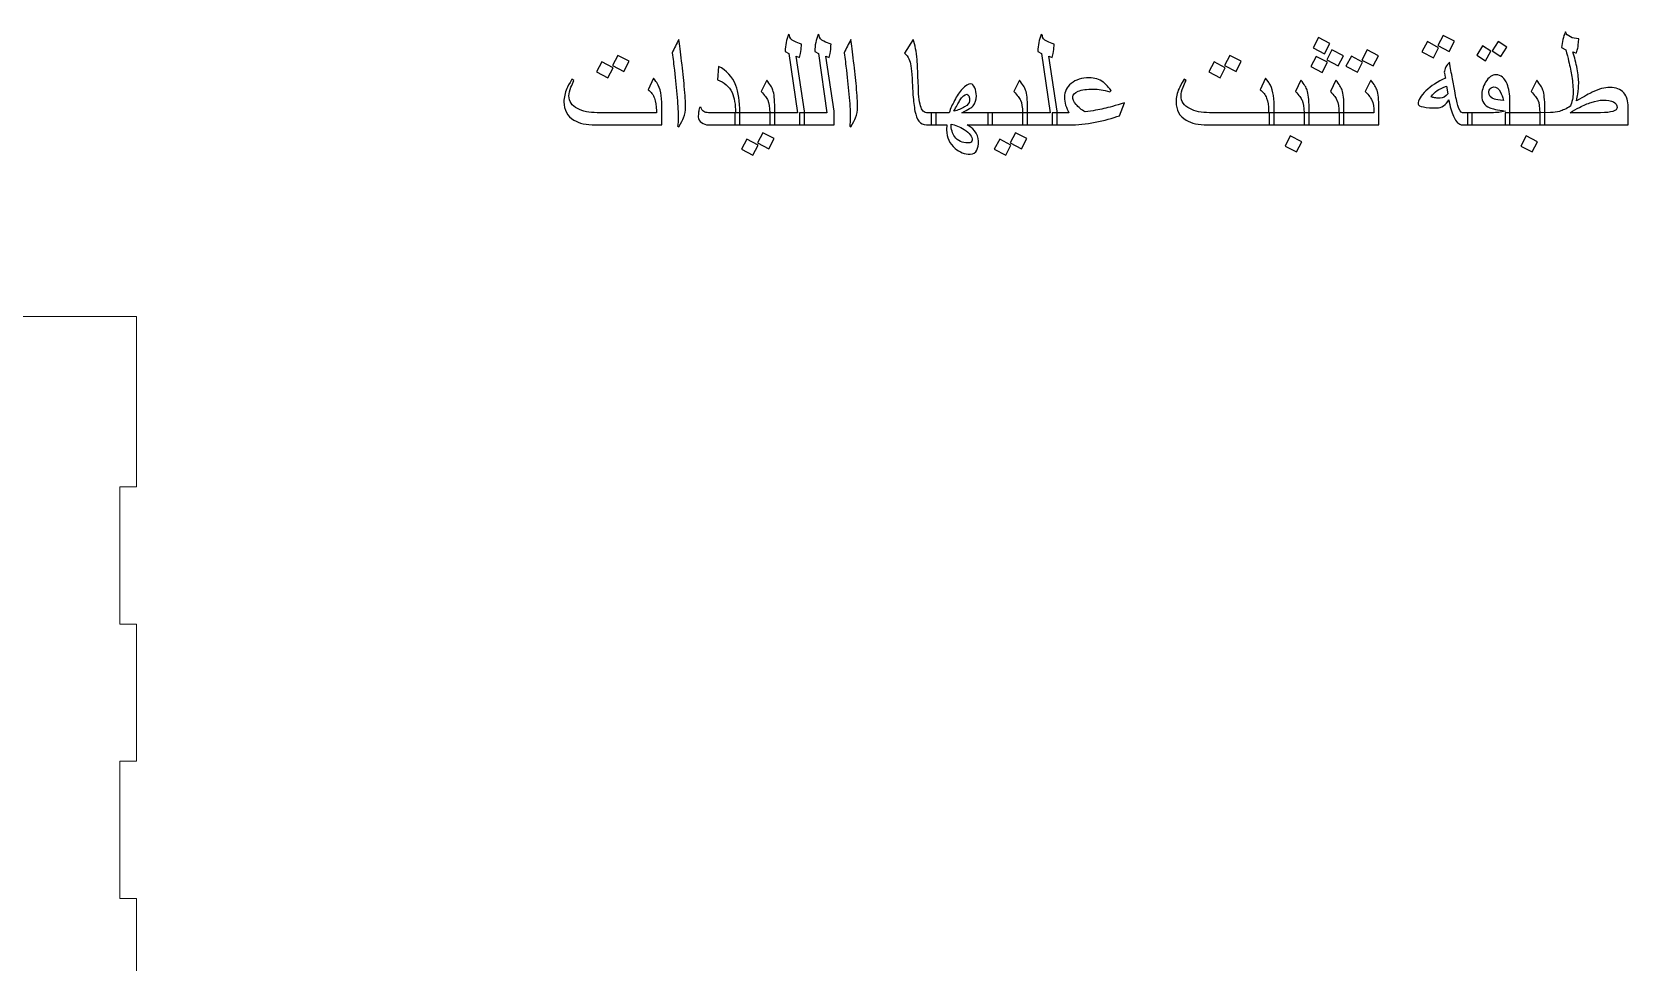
# Model space of a CAD drawing. Header units: millimetres. Extents: x -861 to 465, y -411 to 387.
# Drawn here: x 108.3 to 391.7, y -117.9 to 47.4 of the extents above; entities that cross this region are included whole.
import ezdxf

# ---------------------------------------------------------------- set-up
doc = ezdxf.new("R2010")
doc.units = ezdxf.units.MM
doc.header["$MEASUREMENT"] = 0
doc.layers.add('Layer 1', color=7, linetype='Continuous')

msp = doc.modelspace()

# ---------------------------------------------------------------- linework, layer by layer
at = {"layer": 'Layer 1', "color": 250}
for points, knots in [([(224.317, 34.0169), (224.317, 33.3565), (224.1942, 32.7131), (223.9529, 32.095), (223.9529, 32.095), (223.8259, 31.7648), (223.555, 31.2399), (223.1359, 30.5202), (223.1359, 30.5202), (223.1359, 30.5202), (222.9115, 30.643), (222.9115, 30.643), (222.9115, 30.643), (222.9412, 30.8843), (222.9666, 31.1594), (222.9877, 31.4769), (222.9877, 31.4769), (223.0089, 31.7902), (223.0216, 32.0019), (223.0216, 32.1077), (223.0216, 32.1077), (223.0216, 32.9671), (222.9539, 34.1693), (222.8184, 35.7103), (222.8184, 35.7103), (222.6787, 37.2512), (222.5178, 38.8599), (222.3273, 40.5405), (222.3273, 40.5405), (222.2088, 41.5565), (222.0818, 42.5937), (221.9421, 43.652), (221.9421, 43.652), (222.1072, 44.0161), (222.2977, 44.4055), (222.5094, 44.8289), (222.5094, 44.8289), (222.721, 45.248), (222.92, 45.6417), (223.1105, 46.0142), (223.1105, 46.0142), (223.2417, 45.0744), (223.4111, 43.7832), (223.6143, 42.1492), (223.6143, 42.1492), (223.8175, 40.5109), (223.9783, 39.0377), (224.0926, 37.7211), (224.0926, 37.7211), (224.2408, 36.087), (224.317, 34.8509), (224.317, 34.0169)], [0, 0, 0, 0, 0.07142857, 0.07142857, 0.07142857, 0.07142857, 0.14285714, 0.14285714, 0.14285714, 0.14285714, 0.21428571, 0.21428571, 0.21428571, 0.21428571, 0.28571429, 0.28571429, 0.28571429, 0.28571429, 0.35714286, 0.35714286, 0.35714286, 0.35714286, 0.42857143, 0.42857143, 0.42857143, 0.42857143, 0.5, 0.5, 0.5, 0.5, 0.57142857, 0.57142857, 0.57142857, 0.57142857, 0.64285714, 0.64285714, 0.64285714, 0.64285714, 0.71428571, 0.71428571, 0.71428571, 0.71428571, 0.78571429, 0.78571429, 0.78571429, 0.78571429, 0.85714286, 0.85714286, 0.85714286, 0.85714286, 1, 1, 1, 1]), ([(245.4117, 30.8504), (245.4117, 30.8504), (239.2903, 30.8504), (239.2903, 30.8504), (239.2903, 30.8504), (239.2903, 30.8504), (239.2903, 33.0094), (239.2903, 33.0094), (239.2903, 33.0094), (239.2903, 33.0094), (244.1671, 33.0094), (244.1671, 33.0094), (244.1671, 33.0094), (244.1671, 33.0094), (242.6431, 43.5589), (242.6431, 43.5589), (242.6431, 43.5589), (242.6431, 43.5589), (242.0081, 43.8637), (242.0081, 43.8637), (242.0081, 43.8637), (242.0081, 44.4309), (242.0589, 44.9643), (242.1563, 45.4639), (242.1563, 45.4639), (242.2579, 45.9592), (242.406, 46.446), (242.605, 46.9117), (242.605, 46.9117), (242.605, 46.9117), (242.7955, 46.7762), (242.7955, 46.7762), (242.7955, 46.7762), (242.7955, 46.2978), (243.0664, 45.938), (243.6125, 45.6967), (243.6125, 45.6967), (244.0274, 45.5316), (244.4507, 45.3665), (244.8783, 45.2014), (244.8783, 45.2014), (244.8783, 44.7908), (244.8444, 44.3547), (244.7767, 43.8891), (244.7767, 43.8891), (244.7132, 43.4192), (244.6328, 43.072), (244.5396, 42.8434), (244.5396, 42.8434), (244.5396, 42.8434), (243.9385, 43.0424), (243.9385, 43.0424), (243.9385, 43.0424), (243.9385, 43.0424), (245.4117, 33.2846), (245.4117, 33.2846), (245.4117, 33.2846), (245.4117, 33.2846), (245.4117, 30.8504), (245.4117, 30.8504)], [0, 0, 0, 0, 0.0625, 0.0625, 0.0625, 0.0625, 0.125, 0.125, 0.125, 0.125, 0.1875, 0.1875, 0.1875, 0.1875, 0.25, 0.25, 0.25, 0.25, 0.3125, 0.3125, 0.3125, 0.3125, 0.375, 0.375, 0.375, 0.375, 0.4375, 0.4375, 0.4375, 0.4375, 0.5, 0.5, 0.5, 0.5, 0.5625, 0.5625, 0.5625, 0.5625, 0.625, 0.625, 0.625, 0.625, 0.6875, 0.6875, 0.6875, 0.6875, 0.75, 0.75, 0.75, 0.75, 0.8125, 0.8125, 0.8125, 0.8125, 0.875, 0.875, 0.875, 0.875, 1, 1, 1, 1]), ([(250.6695, 30.8504), (250.6695, 30.8504), (244.5481, 30.8504), (244.5481, 30.8504), (244.5481, 30.8504), (244.5481, 30.8504), (244.5481, 33.0094), (244.5481, 33.0094), (244.5481, 33.0094), (244.5481, 33.0094), (249.4249, 33.0094), (249.4249, 33.0094), (249.4249, 33.0094), (249.4249, 33.0094), (247.9009, 43.5589), (247.9009, 43.5589), (247.9009, 43.5589), (247.9009, 43.5589), (247.2659, 43.8637), (247.2659, 43.8637), (247.2659, 43.8637), (247.2659, 44.4309), (247.3167, 44.9643), (247.4141, 45.4639), (247.4141, 45.4639), (247.5157, 45.9592), (247.6638, 46.446), (247.8628, 46.9117), (247.8628, 46.9117), (247.8628, 46.9117), (248.0533, 46.7762), (248.0533, 46.7762), (248.0533, 46.7762), (248.0533, 46.2978), (248.3242, 45.938), (248.8703, 45.6967), (248.8703, 45.6967), (249.2852, 45.5316), (249.7085, 45.3665), (250.1361, 45.2014), (250.1361, 45.2014), (250.1361, 44.7908), (250.1022, 44.3547), (250.0345, 43.8891), (250.0345, 43.8891), (249.971, 43.4192), (249.8906, 43.072), (249.7974, 42.8434), (249.7974, 42.8434), (249.7974, 42.8434), (249.1963, 43.0424), (249.1963, 43.0424), (249.1963, 43.0424), (249.1963, 43.0424), (250.6695, 33.2846), (250.6695, 33.2846), (250.6695, 33.2846), (250.6695, 33.2846), (250.6695, 30.8504), (250.6695, 30.8504)], [0, 0, 0, 0, 0.0625, 0.0625, 0.0625, 0.0625, 0.125, 0.125, 0.125, 0.125, 0.1875, 0.1875, 0.1875, 0.1875, 0.25, 0.25, 0.25, 0.25, 0.3125, 0.3125, 0.3125, 0.3125, 0.375, 0.375, 0.375, 0.375, 0.4375, 0.4375, 0.4375, 0.4375, 0.5, 0.5, 0.5, 0.5, 0.5625, 0.5625, 0.5625, 0.5625, 0.625, 0.625, 0.625, 0.625, 0.6875, 0.6875, 0.6875, 0.6875, 0.75, 0.75, 0.75, 0.75, 0.8125, 0.8125, 0.8125, 0.8125, 0.875, 0.875, 0.875, 0.875, 1, 1, 1, 1]), ([(254.8605, 34.0169), (254.8605, 33.3565), (254.7377, 32.7131), (254.4964, 32.095), (254.4964, 32.095), (254.3694, 31.7648), (254.0985, 31.2399), (253.6794, 30.5202), (253.6794, 30.5202), (253.6794, 30.5202), (253.455, 30.643), (253.455, 30.643), (253.455, 30.643), (253.4847, 30.8843), (253.5101, 31.1594), (253.5312, 31.4769), (253.5312, 31.4769), (253.5524, 31.7902), (253.5651, 32.0019), (253.5651, 32.1077), (253.5651, 32.1077), (253.5651, 32.9671), (253.4974, 34.1693), (253.3619, 35.7103), (253.3619, 35.7103), (253.2222, 37.2512), (253.0613, 38.8599), (252.8708, 40.5405), (252.8708, 40.5405), (252.7523, 41.5565), (252.6253, 42.5937), (252.4856, 43.652), (252.4856, 43.652), (252.6507, 44.0161), (252.8412, 44.4055), (253.0529, 44.8289), (253.0529, 44.8289), (253.2645, 45.248), (253.4635, 45.6417), (253.654, 46.0142), (253.654, 46.0142), (253.7852, 45.0744), (253.9546, 43.7832), (254.1578, 42.1492), (254.1578, 42.1492), (254.361, 40.5109), (254.5218, 39.0377), (254.6361, 37.7211), (254.6361, 37.7211), (254.7843, 36.087), (254.8605, 34.8509), (254.8605, 34.0169)], [0, 0, 0, 0, 0.07142857, 0.07142857, 0.07142857, 0.07142857, 0.14285714, 0.14285714, 0.14285714, 0.14285714, 0.21428571, 0.21428571, 0.21428571, 0.21428571, 0.28571429, 0.28571429, 0.28571429, 0.28571429, 0.35714286, 0.35714286, 0.35714286, 0.35714286, 0.42857143, 0.42857143, 0.42857143, 0.42857143, 0.5, 0.5, 0.5, 0.5, 0.57142857, 0.57142857, 0.57142857, 0.57142857, 0.64285714, 0.64285714, 0.64285714, 0.64285714, 0.71428571, 0.71428571, 0.71428571, 0.71428571, 0.78571429, 0.78571429, 0.78571429, 0.78571429, 0.85714286, 0.85714286, 0.85714286, 0.85714286, 1, 1, 1, 1]), ([(268.8263, 30.8504), (268.8263, 30.8504), (267.0822, 30.8504), (267.0822, 30.8504), (267.0822, 30.8504), (266.5149, 30.8504), (266.0619, 31.079), (265.7233, 31.532), (265.7233, 31.532), (265.4227, 31.9299), (265.1941, 32.5183), (265.0417, 33.3057), (265.0417, 33.3057), (264.8893, 34.0889), (264.7708, 35.0541), (264.6861, 36.2056), (264.6861, 36.2056), (264.6353, 37.1369), (264.5845, 38.0936), (264.5295, 39.08), (264.5295, 39.08), (264.4787, 40.0621), (264.4067, 40.8072), (264.322, 41.3152), (264.322, 41.3152), (264.2331, 41.8232), (264.1146, 42.2381), (263.9664, 42.5598), (263.9664, 42.5598), (263.7886, 42.9577), (263.5346, 43.3049), (263.2129, 43.6012), (263.2129, 43.6012), (263.2129, 43.6012), (264.7242, 46.0142), (264.7242, 46.0142), (264.7242, 46.0142), (265.0544, 45.0236), (265.2872, 43.8383), (265.4227, 42.4582), (265.4227, 42.4582), (265.5074, 41.5946), (265.592, 39.5626), (265.6767, 36.358), (265.6767, 36.358), (265.8249, 34.8848), (266.0408, 33.945), (266.3244, 33.5301), (266.3244, 33.5301), (266.5572, 33.183), (266.8112, 33.0094), (267.0822, 33.0094), (267.0822, 33.0094), (267.0822, 33.0094), (268.8263, 33.0094), (268.8263, 33.0094), (268.8263, 33.0094), (268.8263, 33.0094), (268.8263, 30.8504), (268.8263, 30.8504)], [0, 0, 0, 0, 0.0625, 0.0625, 0.0625, 0.0625, 0.125, 0.125, 0.125, 0.125, 0.1875, 0.1875, 0.1875, 0.1875, 0.25, 0.25, 0.25, 0.25, 0.3125, 0.3125, 0.3125, 0.3125, 0.375, 0.375, 0.375, 0.375, 0.4375, 0.4375, 0.4375, 0.4375, 0.5, 0.5, 0.5, 0.5, 0.5625, 0.5625, 0.5625, 0.5625, 0.625, 0.625, 0.625, 0.625, 0.6875, 0.6875, 0.6875, 0.6875, 0.75, 0.75, 0.75, 0.75, 0.8125, 0.8125, 0.8125, 0.8125, 0.875, 0.875, 0.875, 0.875, 1, 1, 1, 1]), ([(290.2808, 30.8504), (290.2808, 30.8504), (284.1594, 30.8504), (284.1594, 30.8504), (284.1594, 30.8504), (284.1594, 30.8504), (284.1594, 33.0094), (284.1594, 33.0094), (284.1594, 33.0094), (284.1594, 33.0094), (289.0362, 33.0094), (289.0362, 33.0094), (289.0362, 33.0094), (289.0362, 33.0094), (287.5122, 43.5589), (287.5122, 43.5589), (287.5122, 43.5589), (287.5122, 43.5589), (286.8772, 43.8637), (286.8772, 43.8637), (286.8772, 43.8637), (286.8772, 44.4309), (286.928, 44.9643), (287.0254, 45.4639), (287.0254, 45.4639), (287.127, 45.9592), (287.2751, 46.446), (287.4741, 46.9117), (287.4741, 46.9117), (287.4741, 46.9117), (287.6646, 46.7762), (287.6646, 46.7762), (287.6646, 46.7762), (287.6646, 46.2978), (287.9355, 45.938), (288.4816, 45.6967), (288.4816, 45.6967), (288.8965, 45.5316), (289.3198, 45.3665), (289.7474, 45.2014), (289.7474, 45.2014), (289.7474, 44.7908), (289.7135, 44.3547), (289.6458, 43.8891), (289.6458, 43.8891), (289.5823, 43.4192), (289.5019, 43.072), (289.4087, 42.8434), (289.4087, 42.8434), (289.4087, 42.8434), (288.8076, 43.0424), (288.8076, 43.0424), (288.8076, 43.0424), (288.8076, 43.0424), (290.2808, 33.2846), (290.2808, 33.2846), (290.2808, 33.2846), (290.2808, 33.2846), (290.2808, 30.8504), (290.2808, 30.8504)], [0, 0, 0, 0, 0.0625, 0.0625, 0.0625, 0.0625, 0.125, 0.125, 0.125, 0.125, 0.1875, 0.1875, 0.1875, 0.1875, 0.25, 0.25, 0.25, 0.25, 0.3125, 0.3125, 0.3125, 0.3125, 0.375, 0.375, 0.375, 0.375, 0.4375, 0.4375, 0.4375, 0.4375, 0.5, 0.5, 0.5, 0.5, 0.5625, 0.5625, 0.5625, 0.5625, 0.625, 0.625, 0.625, 0.625, 0.6875, 0.6875, 0.6875, 0.6875, 0.75, 0.75, 0.75, 0.75, 0.8125, 0.8125, 0.8125, 0.8125, 0.875, 0.875, 0.875, 0.875, 1, 1, 1, 1]), ([(338.6975, 45.3072), (338.6975, 45.3072), (337.7408, 43.4996), (337.7408, 43.4996), (337.7408, 43.4996), (337.7408, 43.4996), (335.7511, 44.5622), (335.7511, 44.5622), (335.7511, 44.5622), (335.7511, 44.5622), (336.6697, 46.3698), (336.6697, 46.3698), (336.6697, 46.3698), (336.6697, 46.3698), (338.6975, 45.3072), (338.6975, 45.3072)], [0, 0, 0, 0, 0.2, 0.2, 0.2, 0.2, 0.4, 0.4, 0.4, 0.4, 0.6, 0.6, 0.6, 0.6, 1, 1, 1, 1]), ([(358.0057, 44.5664), (358.0057, 44.5664), (357.0871, 42.7884), (357.0871, 42.7884), (357.0871, 42.7884), (357.0871, 42.7884), (355.0593, 43.8425), (355.0593, 43.8425), (355.0593, 43.8425), (355.0593, 43.8425), (356.016, 45.6332), (356.016, 45.6332), (356.016, 45.6332), (356.016, 45.6332), (358.0057, 44.5664), (358.0057, 44.5664)], [0, 0, 0, 0, 0.2, 0.2, 0.2, 0.2, 0.4, 0.4, 0.4, 0.4, 0.6, 0.6, 0.6, 0.6, 1, 1, 1, 1]), ([(360.8251, 45.7094), (360.8251, 45.7094), (359.9107, 43.906), (359.9107, 43.906), (359.9107, 43.906), (359.9107, 43.906), (357.8787, 44.9474), (357.8787, 44.9474), (357.8787, 44.9474), (357.8787, 44.9474), (358.8185, 46.7508), (358.8185, 46.7508), (358.8185, 46.7508), (358.8185, 46.7508), (360.8251, 45.7094), (360.8251, 45.7094)], [0, 0, 0, 0, 0.2, 0.2, 0.2, 0.2, 0.4, 0.4, 0.4, 0.4, 0.6, 0.6, 0.6, 0.6, 1, 1, 1, 1]), ([(370.1469, 44.6553), (370.1469, 44.6553), (369.0886, 42.9916), (369.0886, 42.9916), (369.0886, 42.9916), (369.0886, 42.9916), (367.5307, 44.0076), (367.5307, 44.0076), (367.5307, 44.0076), (367.5307, 44.0076), (368.6017, 45.6586), (368.6017, 45.6586), (368.6017, 45.6586), (368.6017, 45.6586), (370.1469, 44.6553), (370.1469, 44.6553)], [0, 0, 0, 0, 0.2, 0.2, 0.2, 0.2, 0.4, 0.4, 0.4, 0.4, 0.6, 0.6, 0.6, 0.6, 1, 1, 1, 1]), ([(391.6564, 30.8504), (391.6564, 30.8504), (376.01, 30.8504), (376.01, 30.8504), (376.01, 30.8504), (376.01, 30.8504), (376.01, 33.0094), (376.01, 33.0094), (376.01, 33.0094), (376.01, 33.0094), (377.9108, 33.0221), (377.9108, 33.0221), (377.9108, 33.0221), (378.4738, 33.0221), (379.003, 33.0941), (379.4898, 33.2422), (379.4898, 33.2422), (380.0528, 33.4158), (380.6921, 33.7206), (381.4075, 34.1566), (381.4075, 34.1566), (381.5557, 34.5207), (381.6742, 34.9144), (381.7673, 35.3293), (381.7673, 35.3293), (381.8562, 35.7484), (381.9028, 36.1505), (381.9028, 36.54), (381.9028, 36.54), (381.9028, 37.4248), (381.8224, 38.3984), (381.6573, 39.4652), (381.6573, 39.4652), (381.5345, 40.2442), (381.3482, 41.1543), (381.0985, 42.2042), (381.0985, 42.2042), (380.9672, 42.7503), (380.7979, 43.4149), (380.582, 44.2023), (380.582, 44.2023), (380.582, 44.2023), (379.82, 44.5876), (379.82, 44.5876), (379.82, 44.5876), (379.8793, 45.0829), (379.9639, 45.5655), (380.074, 46.0269), (380.074, 46.0269), (380.1883, 46.4926), (380.3449, 46.9371), (380.5439, 47.3689), (380.5439, 47.3689), (380.6751, 46.9794), (380.9757, 46.6788), (381.4414, 46.4629), (381.4414, 46.4629), (381.8266, 46.2894), (382.3219, 46.1751), (382.9188, 46.1158), (382.9188, 46.1158), (382.8384, 45.2649), (382.7749, 44.7188), (382.7325, 44.4902), (382.7325, 44.4902), (382.6902, 44.2574), (382.614, 43.9695), (382.4955, 43.6308), (382.4955, 43.6308), (382.4404, 43.6393), (382.288, 43.6816), (382.0383, 43.7536), (382.0383, 43.7536), (382.0383, 43.7536), (381.8774, 43.8044), (381.8774, 43.8044), (381.8774, 43.8044), (382.1737, 42.835), (382.4193, 41.8444), (382.6098, 40.8199), (382.6098, 40.8199), (382.8003, 39.7997), (382.8934, 38.9403), (382.8934, 38.246), (382.8934, 38.246), (382.8934, 37.6618), (382.8341, 37.0057), (382.7156, 36.286), (382.7156, 36.286), (382.6733, 36.032), (382.5971, 35.6341), (382.487, 35.0964), (382.487, 35.0964), (383.9306, 35.9346), (384.8534, 36.4469), (385.2598, 36.6374), (385.2598, 36.6374), (386.479, 37.2173), (387.5289, 37.5052), (388.401, 37.5052), (388.401, 37.5052), (389.5143, 37.5052), (390.3483, 37.1792), (390.9029, 36.5273), (390.9029, 36.5273), (391.4066, 35.9304), (391.6564, 35.0837), (391.6564, 33.9873), (391.6564, 33.9873), (391.6564, 33.9873), (391.6564, 30.8504), (391.6564, 30.8504)], [0, 0, 0, 0, 0.03448276, 0.03448276, 0.03448276, 0.03448276, 0.06896552, 0.06896552, 0.06896552, 0.06896552, 0.10344828, 0.10344828, 0.10344828, 0.10344828, 0.13793103, 0.13793103, 0.13793103, 0.13793103, 0.17241379, 0.17241379, 0.17241379, 0.17241379, 0.20689655, 0.20689655, 0.20689655, 0.20689655, 0.24137931, 0.24137931, 0.24137931, 0.24137931, 0.27586207, 0.27586207, 0.27586207, 0.27586207, 0.31034483, 0.31034483, 0.31034483, 0.31034483, 0.34482759, 0.34482759, 0.34482759, 0.34482759, 0.37931034, 0.37931034, 0.37931034, 0.37931034, 0.4137931, 0.4137931, 0.4137931, 0.4137931, 0.44827586, 0.44827586, 0.44827586, 0.44827586, 0.48275862, 0.48275862, 0.48275862, 0.48275862, 0.51724138, 0.51724138, 0.51724138, 0.51724138, 0.55172414, 0.55172414, 0.55172414, 0.55172414, 0.5862069, 0.5862069, 0.5862069, 0.5862069, 0.62068966, 0.62068966, 0.62068966, 0.62068966, 0.65517241, 0.65517241, 0.65517241, 0.65517241, 0.68965517, 0.68965517, 0.68965517, 0.68965517, 0.72413793, 0.72413793, 0.72413793, 0.72413793, 0.75862069, 0.75862069, 0.75862069, 0.75862069, 0.79310345, 0.79310345, 0.79310345, 0.79310345, 0.82758621, 0.82758621, 0.82758621, 0.82758621, 0.86206897, 0.86206897, 0.86206897, 0.86206897, 0.89655172, 0.89655172, 0.89655172, 0.89655172, 0.93103448, 0.93103448, 0.93103448, 0.93103448, 1, 1, 1, 1]), ([(214.2755, 42.1534), (214.2755, 42.1534), (213.3611, 40.35), (213.3611, 40.35), (213.3611, 40.35), (213.3611, 40.35), (211.3291, 41.3914), (211.3291, 41.3914), (211.3291, 41.3914), (211.3291, 41.3914), (212.2689, 43.1948), (212.2689, 43.1948), (212.2689, 43.1948), (212.2689, 43.1948), (214.2755, 42.1534), (214.2755, 42.1534)], [0, 0, 0, 0, 0.2, 0.2, 0.2, 0.2, 0.4, 0.4, 0.4, 0.4, 0.6, 0.6, 0.6, 0.6, 1, 1, 1, 1]), ([(322.9622, 42.1534), (322.9622, 42.1534), (322.0478, 40.35), (322.0478, 40.35), (322.0478, 40.35), (322.0478, 40.35), (320.0158, 41.3914), (320.0158, 41.3914), (320.0158, 41.3914), (320.0158, 41.3914), (320.9556, 43.1948), (320.9556, 43.1948), (320.9556, 43.1948), (320.9556, 43.1948), (322.9622, 42.1534), (322.9622, 42.1534)], [0, 0, 0, 0, 0.2, 0.2, 0.2, 0.2, 0.4, 0.4, 0.4, 0.4, 0.6, 0.6, 0.6, 0.6, 1, 1, 1, 1]), ([(338.2911, 41.9756), (338.2911, 41.9756), (337.3513, 40.1722), (337.3513, 40.1722), (337.3513, 40.1722), (337.3513, 40.1722), (335.3447, 41.2136), (335.3447, 41.2136), (335.3447, 41.2136), (335.3447, 41.2136), (336.2591, 43.017), (336.2591, 43.017), (336.2591, 43.017), (336.2591, 43.017), (338.2911, 41.9756), (338.2911, 41.9756)], [0, 0, 0, 0, 0.2, 0.2, 0.2, 0.2, 0.4, 0.4, 0.4, 0.4, 0.6, 0.6, 0.6, 0.6, 1, 1, 1, 1]), ([(341.1105, 43.1059), (341.1105, 43.1059), (340.1538, 41.3152), (340.1538, 41.3152), (340.1538, 41.3152), (340.1538, 41.3152), (338.1641, 42.382), (338.1641, 42.382), (338.1641, 42.382), (338.1641, 42.382), (339.087, 44.16), (339.087, 44.16), (339.087, 44.16), (339.087, 44.16), (341.1105, 43.1059), (341.1105, 43.1059)], [0, 0, 0, 0, 0.2, 0.2, 0.2, 0.2, 0.4, 0.4, 0.4, 0.4, 0.6, 0.6, 0.6, 0.6, 1, 1, 1, 1]), ([(344.5183, 41.9756), (344.5183, 41.9756), (343.5997, 40.1976), (343.5997, 40.1976), (343.5997, 40.1976), (343.5997, 40.1976), (341.5719, 41.2517), (341.5719, 41.2517), (341.5719, 41.2517), (341.5719, 41.2517), (342.5286, 43.0424), (342.5286, 43.0424), (342.5286, 43.0424), (342.5286, 43.0424), (344.5183, 41.9756), (344.5183, 41.9756)], [0, 0, 0, 0, 0.2, 0.2, 0.2, 0.2, 0.4, 0.4, 0.4, 0.4, 0.6, 0.6, 0.6, 0.6, 1, 1, 1, 1]), ([(347.3377, 43.1186), (347.3377, 43.1186), (346.4233, 41.3152), (346.4233, 41.3152), (346.4233, 41.3152), (346.4233, 41.3152), (344.3913, 42.3566), (344.3913, 42.3566), (344.3913, 42.3566), (344.3913, 42.3566), (345.3311, 44.16), (345.3311, 44.16), (345.3311, 44.16), (345.3311, 44.16), (347.3377, 43.1186), (347.3377, 43.1186)], [0, 0, 0, 0, 0.2, 0.2, 0.2, 0.2, 0.4, 0.4, 0.4, 0.4, 0.6, 0.6, 0.6, 0.6, 1, 1, 1, 1]), ([(367.3021, 43.9187), (367.3021, 43.9187), (366.32, 42.2296), (366.32, 42.2296), (366.32, 42.2296), (366.32, 42.2296), (364.7875, 43.2329), (364.7875, 43.2329), (364.7875, 43.2329), (364.7875, 43.2329), (365.8204, 44.8966), (365.8204, 44.8966), (365.8204, 44.8966), (365.8204, 44.8966), (367.3021, 43.9187), (367.3021, 43.9187)], [0, 0, 0, 0, 0.2, 0.2, 0.2, 0.2, 0.4, 0.4, 0.4, 0.4, 0.6, 0.6, 0.6, 0.6, 1, 1, 1, 1]), ([(211.4561, 41.0104), (211.4561, 41.0104), (210.5375, 39.2324), (210.5375, 39.2324), (210.5375, 39.2324), (210.5375, 39.2324), (208.5097, 40.2865), (208.5097, 40.2865), (208.5097, 40.2865), (208.5097, 40.2865), (209.4664, 42.0772), (209.4664, 42.0772), (209.4664, 42.0772), (209.4664, 42.0772), (211.4561, 41.0104), (211.4561, 41.0104)], [0, 0, 0, 0, 0.2, 0.2, 0.2, 0.2, 0.4, 0.4, 0.4, 0.4, 0.6, 0.6, 0.6, 0.6, 1, 1, 1, 1]), ([(233.9436, 30.8504), (233.9436, 30.8504), (228.4022, 30.8504), (228.4022, 30.8504), (228.4022, 30.8504), (227.9323, 30.8504), (227.5089, 30.9859), (227.1322, 31.261), (227.1322, 31.261), (226.7596, 31.532), (226.5691, 31.8537), (226.5691, 32.2262), (226.5691, 32.2262), (226.5691, 32.5395), (226.5861, 32.8231), (226.6199, 33.0814), (226.6199, 33.0814), (226.6538, 33.3354), (226.7173, 33.619), (226.8062, 33.9238), (226.8062, 33.9238), (226.8062, 33.9238), (227.0602, 33.9238), (227.0602, 33.9238), (227.0602, 33.9238), (227.1533, 33.5851), (227.3184, 33.3438), (227.5555, 33.1957), (227.5555, 33.1957), (227.7545, 33.0729), (228.0296, 33.0094), (228.3768, 33.0094), (228.3768, 33.0094), (228.3768, 33.0094), (233.1816, 33.0094), (233.1816, 33.0094), (233.1816, 33.0094), (233.1816, 34.4911), (232.9742, 35.6806), (232.5593, 36.5823), (232.5593, 36.5823), (232.0428, 37.7042), (231.1835, 38.4535), (229.9812, 38.826), (229.9812, 38.826), (229.9812, 38.826), (230.1717, 41.239), (230.1717, 41.239), (230.1717, 41.239), (231.6068, 40.5363), (232.6228, 39.4144), (233.2197, 37.8735), (233.2197, 37.8735), (233.7023, 36.6331), (233.9436, 35.0118), (233.9436, 33.0094), (233.9436, 33.0094), (233.9436, 33.0094), (233.9436, 30.8504), (233.9436, 30.8504)], [0, 0, 0, 0, 0.0625, 0.0625, 0.0625, 0.0625, 0.125, 0.125, 0.125, 0.125, 0.1875, 0.1875, 0.1875, 0.1875, 0.25, 0.25, 0.25, 0.25, 0.3125, 0.3125, 0.3125, 0.3125, 0.375, 0.375, 0.375, 0.375, 0.4375, 0.4375, 0.4375, 0.4375, 0.5, 0.5, 0.5, 0.5, 0.5625, 0.5625, 0.5625, 0.5625, 0.625, 0.625, 0.625, 0.625, 0.6875, 0.6875, 0.6875, 0.6875, 0.75, 0.75, 0.75, 0.75, 0.8125, 0.8125, 0.8125, 0.8125, 0.875, 0.875, 0.875, 0.875, 1, 1, 1, 1]), ([(320.1428, 41.0104), (320.1428, 41.0104), (319.2242, 39.2324), (319.2242, 39.2324), (319.2242, 39.2324), (319.2242, 39.2324), (317.1964, 40.2865), (317.1964, 40.2865), (317.1964, 40.2865), (317.1964, 40.2865), (318.1531, 42.0772), (318.1531, 42.0772), (318.1531, 42.0772), (318.1531, 42.0772), (320.1428, 41.0104), (320.1428, 41.0104)], [0, 0, 0, 0, 0.2, 0.2, 0.2, 0.2, 0.4, 0.4, 0.4, 0.4, 0.6, 0.6, 0.6, 0.6, 1, 1, 1, 1]), ([(364.0001, 30.8504), (364.0001, 30.8504), (362.2263, 30.8504), (362.2263, 30.8504), (362.2263, 30.8504), (361.6337, 30.8504), (361.1087, 31.3584), (360.6515, 32.3702), (360.6515, 32.3702), (360.3129, 33.1322), (360.0419, 34.1101), (359.8345, 35.3039), (359.8345, 35.3039), (359.589, 34.8424), (359.2715, 34.4868), (358.8947, 34.2286), (358.8947, 34.2286), (358.5137, 33.9746), (358.1115, 33.8476), (357.6924, 33.8476), (357.6924, 33.8476), (356.7442, 33.8476), (355.9525, 33.9111), (355.3218, 34.0381), (355.3218, 34.0381), (354.691, 34.1693), (354.3735, 34.3302), (354.3735, 34.5292), (354.3735, 34.5292), (354.3735, 35.2404), (354.8349, 36.0278), (355.7578, 36.8914), (355.7578, 36.8914), (356.6764, 37.755), (357.8279, 38.5127), (359.2122, 39.1562), (359.2122, 39.1562), (359.1953, 39.2239), (359.1614, 39.3933), (359.1064, 39.6769), (359.1064, 39.6769), (359.0513, 39.9563), (359.0217, 40.1299), (359.0217, 40.1934), (359.0217, 40.1934), (359.0217, 40.477), (359.1191, 40.7903), (359.3138, 41.1332), (359.3138, 41.1332), (359.4747, 41.4168), (359.6863, 41.7047), (359.9488, 42.001), (359.9488, 42.001), (360.0335, 41.4888), (360.1181, 40.9935), (360.2028, 40.5151), (360.2028, 40.5151), (360.2917, 40.0367), (360.3891, 39.5414), (360.5076, 39.0292), (360.5076, 39.0292), (360.5076, 39.0292), (360.8759, 36.8998), (360.8759, 36.8998), (360.8759, 36.8998), (361.0833, 35.7272), (361.2696, 34.8594), (361.4347, 34.2963), (361.4347, 34.2963), (361.6929, 33.437), (361.9554, 33.0094), (362.2306, 33.0094), (362.2306, 33.0094), (362.2306, 33.0094), (364.0001, 33.0094), (364.0001, 33.0094), (364.0001, 33.0094), (364.0001, 33.0094), (364.0001, 30.8504), (364.0001, 30.8504)], [0, 0, 0, 0, 0.04761905, 0.04761905, 0.04761905, 0.04761905, 0.0952381, 0.0952381, 0.0952381, 0.0952381, 0.14285714, 0.14285714, 0.14285714, 0.14285714, 0.19047619, 0.19047619, 0.19047619, 0.19047619, 0.23809524, 0.23809524, 0.23809524, 0.23809524, 0.28571429, 0.28571429, 0.28571429, 0.28571429, 0.33333333, 0.33333333, 0.33333333, 0.33333333, 0.38095238, 0.38095238, 0.38095238, 0.38095238, 0.42857143, 0.42857143, 0.42857143, 0.42857143, 0.47619048, 0.47619048, 0.47619048, 0.47619048, 0.52380952, 0.52380952, 0.52380952, 0.52380952, 0.57142857, 0.57142857, 0.57142857, 0.57142857, 0.61904762, 0.61904762, 0.61904762, 0.61904762, 0.66666667, 0.66666667, 0.66666667, 0.66666667, 0.71428571, 0.71428571, 0.71428571, 0.71428571, 0.76190476, 0.76190476, 0.76190476, 0.76190476, 0.80952381, 0.80952381, 0.80952381, 0.80952381, 0.85714286, 0.85714286, 0.85714286, 0.85714286, 0.9047619, 0.9047619, 0.9047619, 0.9047619, 1, 1, 1, 1]), ([(370.6803, 30.8504), (370.6803, 30.8504), (363.1365, 30.8504), (363.1365, 30.8504), (363.1365, 30.8504), (363.1365, 30.8504), (363.1365, 33.0094), (363.1365, 33.0094), (363.1365, 33.0094), (363.1365, 33.0094), (367.391, 33.0094), (367.391, 33.0094), (367.391, 33.0094), (367.9032, 33.0094), (368.3393, 33.0263), (368.6991, 33.0644), (368.6991, 33.0644), (369.0589, 33.1025), (369.4526, 33.183), (369.8717, 33.3057), (369.8717, 33.3057), (368.4493, 33.5132), (367.5265, 33.7037), (367.1031, 33.8857), (367.1031, 33.8857), (366.1506, 34.3006), (365.6765, 34.9991), (365.6765, 35.9897), (365.6765, 35.9897), (365.6765, 36.8575), (365.9051, 37.6745), (366.3581, 38.4408), (366.3581, 38.4408), (366.8745, 39.3086), (367.4968, 39.7404), (368.2334, 39.7404), (368.2334, 39.7404), (369.0801, 39.7404), (369.7193, 39.2028), (370.1596, 38.1317), (370.1596, 38.1317), (370.5067, 37.2808), (370.6803, 36.2775), (370.6803, 35.1218), (370.6803, 35.1218), (370.6803, 35.1218), (370.6803, 30.8504), (370.6803, 30.8504)], [0, 0, 0, 0, 0.07692308, 0.07692308, 0.07692308, 0.07692308, 0.15384615, 0.15384615, 0.15384615, 0.15384615, 0.23076923, 0.23076923, 0.23076923, 0.23076923, 0.30769231, 0.30769231, 0.30769231, 0.30769231, 0.38461538, 0.38461538, 0.38461538, 0.38461538, 0.46153846, 0.46153846, 0.46153846, 0.46153846, 0.53846154, 0.53846154, 0.53846154, 0.53846154, 0.61538462, 0.61538462, 0.61538462, 0.61538462, 0.69230769, 0.69230769, 0.69230769, 0.69230769, 0.76923077, 0.76923077, 0.76923077, 0.76923077, 0.84615385, 0.84615385, 0.84615385, 0.84615385, 1, 1, 1, 1]), ([(220.1175, 30.8504), (220.1175, 30.8504), (208.2853, 30.8504), (208.2853, 30.8504), (208.2853, 30.8504), (206.6978, 30.8504), (205.4363, 31.1256), (204.4923, 31.6801), (204.4923, 31.6801), (203.3112, 32.3786), (202.7185, 33.4624), (202.7185, 34.944), (202.7185, 34.944), (202.7185, 35.7145), (202.8921, 36.5019), (203.2392, 37.302), (203.2392, 37.302), (203.362, 37.5941), (203.6583, 38.1444), (204.1282, 38.953), (204.1282, 38.953), (204.1282, 38.953), (204.4965, 38.7159), (204.4965, 38.7159), (204.4965, 38.7159), (204.3145, 38.3349), (204.1367, 37.9582), (203.9673, 37.5772), (203.9673, 37.5772), (203.726, 36.9887), (203.6075, 36.4638), (203.6075, 35.9981), (203.6075, 35.9981), (203.6075, 35.0245), (204.1197, 34.2667), (205.1442, 33.7291), (205.1442, 33.7291), (206.0628, 33.2507), (207.2228, 33.0094), (208.6282, 33.0094), (208.6282, 33.0094), (208.6282, 33.0094), (219.1269, 33.0094), (219.1269, 33.0094), (219.1269, 33.0094), (219.1269, 33.0094), (219.1269, 33.3438), (219.1269, 33.3438), (219.1269, 33.3438), (219.1269, 34.2709), (219.0168, 35.0245), (218.7925, 35.6044), (218.7925, 35.6044), (218.5681, 36.1886), (218.1913, 36.6839), (217.6537, 37.0988), (217.6537, 37.0988), (217.6537, 37.0988), (218.6062, 39.1308), (218.6062, 39.1308), (218.6062, 39.1308), (218.9745, 38.6778), (219.1946, 38.39), (219.2666, 38.2757), (219.2666, 38.2757), (219.8339, 37.3486), (220.1175, 35.9981), (220.1175, 34.2286), (220.1175, 34.2286), (220.1175, 34.2286), (220.1175, 30.8504), (220.1175, 30.8504)], [0, 0, 0, 0, 0.05263158, 0.05263158, 0.05263158, 0.05263158, 0.10526316, 0.10526316, 0.10526316, 0.10526316, 0.15789474, 0.15789474, 0.15789474, 0.15789474, 0.21052632, 0.21052632, 0.21052632, 0.21052632, 0.26315789, 0.26315789, 0.26315789, 0.26315789, 0.31578947, 0.31578947, 0.31578947, 0.31578947, 0.36842105, 0.36842105, 0.36842105, 0.36842105, 0.42105263, 0.42105263, 0.42105263, 0.42105263, 0.47368421, 0.47368421, 0.47368421, 0.47368421, 0.52631579, 0.52631579, 0.52631579, 0.52631579, 0.57894737, 0.57894737, 0.57894737, 0.57894737, 0.63157895, 0.63157895, 0.63157895, 0.63157895, 0.68421053, 0.68421053, 0.68421053, 0.68421053, 0.73684211, 0.73684211, 0.73684211, 0.73684211, 0.78947368, 0.78947368, 0.78947368, 0.78947368, 0.84210526, 0.84210526, 0.84210526, 0.84210526, 0.89473684, 0.89473684, 0.89473684, 0.89473684, 1, 1, 1, 1]), ([(240.1497, 30.8504), (240.1497, 30.8504), (233.0885, 30.8504), (233.0885, 30.8504), (233.0885, 30.8504), (233.0885, 30.8504), (233.0885, 33.0094), (233.0885, 33.0094), (233.0885, 33.0094), (233.0885, 33.0094), (239.2607, 33.0094), (239.2607, 33.0094), (239.2607, 33.0094), (239.2607, 33.9831), (239.1422, 34.7239), (238.9093, 35.2361), (238.9093, 35.2361), (238.7527, 35.5917), (238.3632, 36.0997), (237.7367, 36.7686), (237.7367, 36.7686), (237.7367, 36.7686), (238.7146, 38.8006), (238.7146, 38.8006), (238.7146, 38.8006), (239.303, 38.0471), (239.6713, 37.4629), (239.8195, 37.0395), (239.8195, 37.0395), (240.0396, 36.4045), (240.1497, 35.3504), (240.1497, 33.8772), (240.1497, 33.8772), (240.1497, 33.8772), (240.1497, 30.8504), (240.1497, 30.8504)], [0, 0, 0, 0, 0.1, 0.1, 0.1, 0.1, 0.2, 0.2, 0.2, 0.2, 0.3, 0.3, 0.3, 0.3, 0.4, 0.4, 0.4, 0.4, 0.5, 0.5, 0.5, 0.5, 0.6, 0.6, 0.6, 0.6, 0.7, 0.7, 0.7, 0.7, 0.8, 0.8, 0.8, 0.8, 1, 1, 1, 1]), ([(278.8212, 30.8504), (278.8212, 30.8504), (274.2831, 30.8504), (274.2831, 30.8504), (274.2831, 30.8504), (274.8122, 30.6006), (275.2567, 30.2493), (275.6293, 29.7921), (275.6293, 29.7921), (276.0992, 29.2206), (276.332, 28.6025), (276.332, 27.9294), (276.332, 27.9294), (276.332, 27.2859), (276.2346, 26.7652), (276.0357, 26.3758), (276.0357, 26.3758), (275.7859, 25.8889), (275.4007, 25.6434), (274.8715, 25.6434), (274.8715, 25.6434), (273.8851, 25.6434), (272.975, 25.9863), (272.1537, 26.6763), (272.1537, 26.6763), (271.1631, 27.5018), (270.6678, 28.5983), (270.6678, 29.9572), (270.6678, 29.9572), (270.6678, 29.9572), (270.6932, 30.8504), (270.6932, 30.8504), (270.6932, 30.8504), (270.6932, 30.8504), (267.95, 30.8504), (267.95, 30.8504), (267.95, 30.8504), (267.95, 30.8504), (267.95, 33.0094), (267.95, 33.0094), (267.95, 33.0094), (267.95, 33.0094), (271.0996, 33.0094), (271.0996, 33.0094), (271.0996, 33.0094), (271.3875, 33.7799), (271.705, 34.4911), (272.0521, 35.1515), (272.0521, 35.1515), (272.4881, 35.9897), (272.9496, 36.667), (273.4279, 37.1962), (273.4279, 37.1962), (273.9783, 37.81), (274.499, 38.1148), (274.9858, 38.1148), (274.9858, 38.1148), (275.2398, 38.1148), (275.4642, 37.8904), (275.6589, 37.4459), (275.6589, 37.4459), (275.8536, 37.0014), (275.951, 36.5231), (275.951, 36.0193), (275.951, 36.0193), (275.951, 35.2954), (275.7605, 34.7027), (275.3837, 34.2498), (275.3837, 34.2498), (275.1594, 33.9746), (274.4905, 33.564), (273.3771, 33.0094), (273.3771, 33.0094), (273.3771, 33.0094), (278.8212, 33.0094), (278.8212, 33.0094), (278.8212, 33.0094), (278.8212, 33.0094), (278.8212, 30.8504), (278.8212, 30.8504)], [0, 0, 0, 0, 0.04761905, 0.04761905, 0.04761905, 0.04761905, 0.0952381, 0.0952381, 0.0952381, 0.0952381, 0.14285714, 0.14285714, 0.14285714, 0.14285714, 0.19047619, 0.19047619, 0.19047619, 0.19047619, 0.23809524, 0.23809524, 0.23809524, 0.23809524, 0.28571429, 0.28571429, 0.28571429, 0.28571429, 0.33333333, 0.33333333, 0.33333333, 0.33333333, 0.38095238, 0.38095238, 0.38095238, 0.38095238, 0.42857143, 0.42857143, 0.42857143, 0.42857143, 0.47619048, 0.47619048, 0.47619048, 0.47619048, 0.52380952, 0.52380952, 0.52380952, 0.52380952, 0.57142857, 0.57142857, 0.57142857, 0.57142857, 0.61904762, 0.61904762, 0.61904762, 0.61904762, 0.66666667, 0.66666667, 0.66666667, 0.66666667, 0.71428571, 0.71428571, 0.71428571, 0.71428571, 0.76190476, 0.76190476, 0.76190476, 0.76190476, 0.80952381, 0.80952381, 0.80952381, 0.80952381, 0.85714286, 0.85714286, 0.85714286, 0.85714286, 0.9047619, 0.9047619, 0.9047619, 0.9047619, 1, 1, 1, 1]), ([(285.0188, 30.8504), (285.0188, 30.8504), (277.9576, 30.8504), (277.9576, 30.8504), (277.9576, 30.8504), (277.9576, 30.8504), (277.9576, 33.0094), (277.9576, 33.0094), (277.9576, 33.0094), (277.9576, 33.0094), (284.1298, 33.0094), (284.1298, 33.0094), (284.1298, 33.0094), (284.1298, 33.9831), (284.0113, 34.7239), (283.7784, 35.2361), (283.7784, 35.2361), (283.6218, 35.5917), (283.2323, 36.0997), (282.6058, 36.7686), (282.6058, 36.7686), (282.6058, 36.7686), (283.5837, 38.8006), (283.5837, 38.8006), (283.5837, 38.8006), (284.1721, 38.0471), (284.5404, 37.4629), (284.6886, 37.0395), (284.6886, 37.0395), (284.9087, 36.4045), (285.0188, 35.3504), (285.0188, 33.8772), (285.0188, 33.8772), (285.0188, 33.8772), (285.0188, 30.8504), (285.0188, 30.8504)], [0, 0, 0, 0, 0.1, 0.1, 0.1, 0.1, 0.2, 0.2, 0.2, 0.2, 0.3, 0.3, 0.3, 0.3, 0.4, 0.4, 0.4, 0.4, 0.5, 0.5, 0.5, 0.5, 0.6, 0.6, 0.6, 0.6, 0.7, 0.7, 0.7, 0.7, 0.8, 0.8, 0.8, 0.8, 1, 1, 1, 1]), ([(302.2188, 34.7366), (302.2188, 34.7366), (301.3637, 32.476), (301.3637, 32.476), (301.3637, 32.476), (300.1148, 32.0188), (298.6713, 31.6336), (297.033, 31.3203), (297.033, 31.3203), (295.3904, 31.007), (293.8834, 30.8504), (292.5033, 30.8504), (292.5033, 30.8504), (292.5033, 30.8504), (289.4172, 30.8504), (289.4172, 30.8504), (289.4172, 30.8504), (289.4172, 30.8504), (289.4172, 33.0094), (289.4172, 33.0094), (289.4172, 33.0094), (289.4172, 33.0094), (292.389, 33.0094), (292.389, 33.0094), (292.389, 33.0094), (292.1477, 33.3989), (291.953, 33.8391), (291.8006, 34.3302), (291.8006, 34.3302), (291.6524, 34.8213), (291.5762, 35.2996), (291.5762, 35.7611), (291.5762, 35.7611), (291.5762, 36.7347), (291.9826, 37.556), (292.7954, 38.2164), (292.7954, 38.2164), (293.6124, 38.8768), (294.6581, 39.207), (295.9408, 39.207), (295.9408, 39.207), (296.9568, 39.207), (297.795, 38.9615), (298.4554, 38.4662), (298.4554, 38.4662), (298.739, 38.2587), (299.2131, 37.755), (299.882, 36.9464), (299.882, 36.9464), (299.882, 36.9464), (299.6449, 36.7432), (299.6449, 36.7432), (299.6449, 36.7432), (299.0777, 36.8956), (298.5654, 37.0099), (298.1125, 37.0861), (298.1125, 37.0861), (297.6595, 37.1623), (297.1896, 37.2004), (296.7028, 37.2004), (296.7028, 37.2004), (295.564, 37.2004), (294.6708, 37.0734), (294.0231, 36.8236), (294.0231, 36.8236), (293.3754, 36.5696), (293.0494, 36.2394), (293.0494, 35.8246), (293.0494, 35.8246), (293.0494, 35.4224), (293.2526, 34.9694), (293.6632, 34.4699), (293.6632, 34.4699), (294.0696, 33.9704), (294.5946, 33.5259), (295.2423, 33.1364), (295.2423, 33.1364), (296.5969, 33.3438), (297.7061, 33.547), (298.5739, 33.7418), (298.5739, 33.7418), (299.4417, 33.9407), (300.6567, 34.2709), (302.2188, 34.7366)], [0, 0, 0, 0, 0.04545455, 0.04545455, 0.04545455, 0.04545455, 0.09090909, 0.09090909, 0.09090909, 0.09090909, 0.13636364, 0.13636364, 0.13636364, 0.13636364, 0.18181818, 0.18181818, 0.18181818, 0.18181818, 0.22727273, 0.22727273, 0.22727273, 0.22727273, 0.27272727, 0.27272727, 0.27272727, 0.27272727, 0.31818182, 0.31818182, 0.31818182, 0.31818182, 0.36363636, 0.36363636, 0.36363636, 0.36363636, 0.40909091, 0.40909091, 0.40909091, 0.40909091, 0.45454545, 0.45454545, 0.45454545, 0.45454545, 0.5, 0.5, 0.5, 0.5, 0.54545455, 0.54545455, 0.54545455, 0.54545455, 0.59090909, 0.59090909, 0.59090909, 0.59090909, 0.63636364, 0.63636364, 0.63636364, 0.63636364, 0.68181818, 0.68181818, 0.68181818, 0.68181818, 0.72727273, 0.72727273, 0.72727273, 0.72727273, 0.77272727, 0.77272727, 0.77272727, 0.77272727, 0.81818182, 0.81818182, 0.81818182, 0.81818182, 0.86363636, 0.86363636, 0.86363636, 0.86363636, 0.90909091, 0.90909091, 0.90909091, 0.90909091, 1, 1, 1, 1]), ([(328.8042, 30.8504), (328.8042, 30.8504), (316.972, 30.8504), (316.972, 30.8504), (316.972, 30.8504), (315.3845, 30.8504), (314.123, 31.1256), (313.179, 31.6801), (313.179, 31.6801), (311.9979, 32.3786), (311.4052, 33.4624), (311.4052, 34.944), (311.4052, 34.944), (311.4052, 35.7145), (311.5788, 36.5019), (311.9259, 37.302), (311.9259, 37.302), (312.0487, 37.5941), (312.345, 38.1444), (312.8149, 38.953), (312.8149, 38.953), (312.8149, 38.953), (313.1832, 38.7159), (313.1832, 38.7159), (313.1832, 38.7159), (313.0012, 38.3349), (312.8234, 37.9582), (312.654, 37.5772), (312.654, 37.5772), (312.4127, 36.9887), (312.2942, 36.4638), (312.2942, 35.9981), (312.2942, 35.9981), (312.2942, 35.0245), (312.8064, 34.2667), (313.8309, 33.7291), (313.8309, 33.7291), (314.7495, 33.2507), (315.9095, 33.0094), (317.3149, 33.0094), (317.3149, 33.0094), (317.3149, 33.0094), (327.8136, 33.0094), (327.8136, 33.0094), (327.8136, 33.0094), (327.8136, 33.0094), (327.8136, 33.3438), (327.8136, 33.3438), (327.8136, 33.3438), (327.8136, 34.2709), (327.7035, 35.0245), (327.4792, 35.6044), (327.4792, 35.6044), (327.2548, 36.1886), (326.878, 36.6839), (326.3404, 37.0988), (326.3404, 37.0988), (326.3404, 37.0988), (327.2929, 39.1308), (327.2929, 39.1308), (327.2929, 39.1308), (327.6612, 38.6778), (327.8813, 38.39), (327.9533, 38.2757), (327.9533, 38.2757), (328.5206, 37.3486), (328.8042, 35.9981), (328.8042, 34.2286), (328.8042, 34.2286), (328.8042, 34.2286), (328.8042, 30.8504), (328.8042, 30.8504)], [0, 0, 0, 0, 0.05263158, 0.05263158, 0.05263158, 0.05263158, 0.10526316, 0.10526316, 0.10526316, 0.10526316, 0.15789474, 0.15789474, 0.15789474, 0.15789474, 0.21052632, 0.21052632, 0.21052632, 0.21052632, 0.26315789, 0.26315789, 0.26315789, 0.26315789, 0.31578947, 0.31578947, 0.31578947, 0.31578947, 0.36842105, 0.36842105, 0.36842105, 0.36842105, 0.42105263, 0.42105263, 0.42105263, 0.42105263, 0.47368421, 0.47368421, 0.47368421, 0.47368421, 0.52631579, 0.52631579, 0.52631579, 0.52631579, 0.57894737, 0.57894737, 0.57894737, 0.57894737, 0.63157895, 0.63157895, 0.63157895, 0.63157895, 0.68421053, 0.68421053, 0.68421053, 0.68421053, 0.73684211, 0.73684211, 0.73684211, 0.73684211, 0.78947368, 0.78947368, 0.78947368, 0.78947368, 0.84210526, 0.84210526, 0.84210526, 0.84210526, 0.89473684, 0.89473684, 0.89473684, 0.89473684, 1, 1, 1, 1]), ([(335.0103, 30.8504), (335.0103, 30.8504), (327.9491, 30.8504), (327.9491, 30.8504), (327.9491, 30.8504), (327.9491, 30.8504), (327.9491, 33.0094), (327.9491, 33.0094), (327.9491, 33.0094), (327.9491, 33.0094), (334.1213, 33.0094), (334.1213, 33.0094), (334.1213, 33.0094), (334.1213, 33.9831), (334.0028, 34.7239), (333.7699, 35.2361), (333.7699, 35.2361), (333.6133, 35.5917), (333.2238, 36.0997), (332.5973, 36.7686), (332.5973, 36.7686), (332.5973, 36.7686), (333.5752, 38.8006), (333.5752, 38.8006), (333.5752, 38.8006), (334.1636, 38.0471), (334.5319, 37.4629), (334.6801, 37.0395), (334.6801, 37.0395), (334.9002, 36.4045), (335.0103, 35.3504), (335.0103, 33.8772), (335.0103, 33.8772), (335.0103, 33.8772), (335.0103, 30.8504), (335.0103, 30.8504)], [0, 0, 0, 0, 0.1, 0.1, 0.1, 0.1, 0.2, 0.2, 0.2, 0.2, 0.3, 0.3, 0.3, 0.3, 0.4, 0.4, 0.4, 0.4, 0.5, 0.5, 0.5, 0.5, 0.6, 0.6, 0.6, 0.6, 0.7, 0.7, 0.7, 0.7, 0.8, 0.8, 0.8, 0.8, 1, 1, 1, 1]), ([(341.2121, 30.8504), (341.2121, 30.8504), (334.1509, 30.8504), (334.1509, 30.8504), (334.1509, 30.8504), (334.1509, 30.8504), (334.1509, 33.0094), (334.1509, 33.0094), (334.1509, 33.0094), (334.1509, 33.0094), (340.3231, 33.0094), (340.3231, 33.0094), (340.3231, 33.0094), (340.3231, 33.9831), (340.2046, 34.7239), (339.9717, 35.2361), (339.9717, 35.2361), (339.8151, 35.5917), (339.4256, 36.0997), (338.7991, 36.7686), (338.7991, 36.7686), (338.7991, 36.7686), (339.777, 38.8006), (339.777, 38.8006), (339.777, 38.8006), (340.3654, 38.0471), (340.7337, 37.4629), (340.8819, 37.0395), (340.8819, 37.0395), (341.102, 36.4045), (341.2121, 35.3504), (341.2121, 33.8772), (341.2121, 33.8772), (341.2121, 33.8772), (341.2121, 30.8504), (341.2121, 30.8504)], [0, 0, 0, 0, 0.1, 0.1, 0.1, 0.1, 0.2, 0.2, 0.2, 0.2, 0.3, 0.3, 0.3, 0.3, 0.4, 0.4, 0.4, 0.4, 0.5, 0.5, 0.5, 0.5, 0.6, 0.6, 0.6, 0.6, 0.7, 0.7, 0.7, 0.7, 0.8, 0.8, 0.8, 0.8, 1, 1, 1, 1]), ([(347.4139, 30.8504), (347.4139, 30.8504), (340.3527, 30.8504), (340.3527, 30.8504), (340.3527, 30.8504), (340.3527, 30.8504), (340.3527, 33.0094), (340.3527, 33.0094), (340.3527, 33.0094), (340.3527, 33.0094), (346.5249, 33.0094), (346.5249, 33.0094), (346.5249, 33.0094), (346.5249, 33.9831), (346.4064, 34.7239), (346.1735, 35.2361), (346.1735, 35.2361), (346.0169, 35.5917), (345.6274, 36.0997), (345.0009, 36.7686), (345.0009, 36.7686), (345.0009, 36.7686), (345.9788, 38.8006), (345.9788, 38.8006), (345.9788, 38.8006), (346.5672, 38.0471), (346.9355, 37.4629), (347.0837, 37.0395), (347.0837, 37.0395), (347.3038, 36.4045), (347.4139, 35.3504), (347.4139, 33.8772), (347.4139, 33.8772), (347.4139, 33.8772), (347.4139, 30.8504), (347.4139, 30.8504)], [0, 0, 0, 0, 0.1, 0.1, 0.1, 0.1, 0.2, 0.2, 0.2, 0.2, 0.3, 0.3, 0.3, 0.3, 0.4, 0.4, 0.4, 0.4, 0.5, 0.5, 0.5, 0.5, 0.6, 0.6, 0.6, 0.6, 0.7, 0.7, 0.7, 0.7, 0.8, 0.8, 0.8, 0.8, 1, 1, 1, 1]), ([(359.6694, 36.3834), (359.6694, 36.3834), (359.4281, 37.7338), (359.4281, 37.7338), (359.4281, 37.7338), (358.7169, 37.4756), (358.1539, 37.2089), (357.7432, 36.9337), (357.7432, 36.9337), (357.3326, 36.6585), (356.9897, 36.2902), (356.7103, 35.8373), (356.7103, 35.8373), (356.8839, 35.7611), (357.0828, 35.7018), (357.3157, 35.6637), (357.3157, 35.6637), (357.5443, 35.6214), (357.8618, 35.6002), (358.2639, 35.6002), (358.2639, 35.6002), (358.755, 35.6002), (359.2249, 35.8627), (359.6694, 36.3834)], [0, 0, 0, 0, 0.14285714, 0.14285714, 0.14285714, 0.14285714, 0.28571429, 0.28571429, 0.28571429, 0.28571429, 0.42857143, 0.42857143, 0.42857143, 0.42857143, 0.57142857, 0.57142857, 0.57142857, 0.57142857, 0.71428571, 0.71428571, 0.71428571, 0.71428571, 1, 1, 1, 1]), ([(369.5627, 35.1684), (369.3722, 35.833), (369.1902, 36.3241), (369.0166, 36.6501), (369.0166, 36.6501), (368.6779, 37.2724), (368.2673, 37.5814), (367.7889, 37.5814), (367.7889, 37.5814), (367.5603, 37.5814), (367.3614, 37.4883), (367.1963, 37.3062), (367.1963, 37.3062), (367.0312, 37.1242), (366.9465, 36.9083), (366.9465, 36.6628), (366.9465, 36.6628), (366.9465, 36.032), (367.2725, 35.6087), (367.9244, 35.3928), (367.9244, 35.3928), (368.1572, 35.3166), (368.7033, 35.2446), (369.5627, 35.1684)], [0, 0, 0, 0, 0.14285714, 0.14285714, 0.14285714, 0.14285714, 0.28571429, 0.28571429, 0.28571429, 0.28571429, 0.42857143, 0.42857143, 0.42857143, 0.42857143, 0.57142857, 0.57142857, 0.57142857, 0.57142857, 0.71428571, 0.71428571, 0.71428571, 0.71428571, 1, 1, 1, 1]), ([(376.8694, 30.8504), (376.8694, 30.8504), (369.8082, 30.8504), (369.8082, 30.8504), (369.8082, 30.8504), (369.8082, 30.8504), (369.8082, 33.0094), (369.8082, 33.0094), (369.8082, 33.0094), (369.8082, 33.0094), (375.9804, 33.0094), (375.9804, 33.0094), (375.9804, 33.0094), (375.9804, 33.9831), (375.8619, 34.7239), (375.629, 35.2361), (375.629, 35.2361), (375.4724, 35.5917), (375.0829, 36.0997), (374.4564, 36.7686), (374.4564, 36.7686), (374.4564, 36.7686), (375.4343, 38.8006), (375.4343, 38.8006), (375.4343, 38.8006), (376.0227, 38.0471), (376.391, 37.4629), (376.5392, 37.0395), (376.5392, 37.0395), (376.7593, 36.4045), (376.8694, 35.3504), (376.8694, 33.8772), (376.8694, 33.8772), (376.8694, 33.8772), (376.8694, 30.8504), (376.8694, 30.8504)], [0, 0, 0, 0, 0.1, 0.1, 0.1, 0.1, 0.2, 0.2, 0.2, 0.2, 0.3, 0.3, 0.3, 0.3, 0.4, 0.4, 0.4, 0.4, 0.5, 0.5, 0.5, 0.5, 0.6, 0.6, 0.6, 0.6, 0.7, 0.7, 0.7, 0.7, 0.8, 0.8, 0.8, 0.8, 1, 1, 1, 1]), ([(274.7318, 35.1049), (274.7318, 35.8923), (274.5667, 36.286), (274.2365, 36.286), (274.2365, 36.286), (273.8809, 36.286), (273.4533, 35.8965), (272.958, 35.1176), (272.958, 35.1176), (272.7167, 34.7451), (272.3781, 34.127), (271.9378, 33.2592), (271.9378, 33.2592), (272.6913, 33.4624), (273.3263, 33.7248), (273.8386, 34.0381), (273.8386, 34.0381), (274.4355, 34.4022), (274.7318, 34.7578), (274.7318, 35.1049)], [0, 0, 0, 0, 0.16666667, 0.16666667, 0.16666667, 0.16666667, 0.33333333, 0.33333333, 0.33333333, 0.33333333, 0.5, 0.5, 0.5, 0.5, 0.66666667, 0.66666667, 0.66666667, 0.66666667, 1, 1, 1, 1]), ([(389.7006, 33.9619), (389.7006, 34.381), (389.4847, 34.6985), (389.0487, 34.9186), (389.0487, 34.9186), (388.6169, 35.1345), (387.9946, 35.2446), (387.1818, 35.2446), (387.1818, 35.2446), (386.5806, 35.2446), (385.8864, 35.1134), (385.099, 34.8509), (385.099, 34.8509), (384.4555, 34.635), (383.7697, 34.3387), (383.0416, 33.9619), (383.0416, 33.9619), (382.5039, 33.6825), (381.9494, 33.365), (381.3821, 33.0094), (381.3821, 33.0094), (381.3821, 33.0094), (386.7754, 33.0094), (386.7754, 33.0094), (386.7754, 33.0094), (388.7269, 33.0094), (389.7006, 33.3269), (389.7006, 33.9619)], [0, 0, 0, 0, 0.125, 0.125, 0.125, 0.125, 0.25, 0.25, 0.25, 0.25, 0.375, 0.375, 0.375, 0.375, 0.5, 0.5, 0.5, 0.5, 0.625, 0.625, 0.625, 0.625, 0.75, 0.75, 0.75, 0.75, 1, 1, 1, 1]), ([(240.0227, 28.412), (240.0227, 28.412), (239.1083, 26.6086), (239.1083, 26.6086), (239.1083, 26.6086), (239.1083, 26.6086), (237.0763, 27.65), (237.0763, 27.65), (237.0763, 27.65), (237.0763, 27.65), (238.0161, 29.4534), (238.0161, 29.4534), (238.0161, 29.4534), (238.0161, 29.4534), (240.0227, 28.412), (240.0227, 28.412)], [0, 0, 0, 0, 0.2, 0.2, 0.2, 0.2, 0.4, 0.4, 0.4, 0.4, 0.6, 0.6, 0.6, 0.6, 1, 1, 1, 1]), ([(275.2144, 28.1326), (275.2144, 28.7888), (274.736, 29.4153), (273.7751, 30.0207), (273.7751, 30.0207), (272.9877, 30.516), (272.2172, 30.8292), (271.4552, 30.9605), (271.4552, 30.9605), (271.4552, 30.0503), (271.6753, 29.3052), (272.1114, 28.7168), (272.1114, 28.7168), (272.6405, 28.0056), (273.4322, 27.65), (274.482, 27.65), (274.482, 27.65), (274.681, 27.65), (274.8546, 27.6923), (274.9985, 27.7728), (274.9985, 27.7728), (275.1424, 27.8574), (275.2144, 27.976), (275.2144, 28.1326)], [0, 0, 0, 0, 0.14285714, 0.14285714, 0.14285714, 0.14285714, 0.28571429, 0.28571429, 0.28571429, 0.28571429, 0.42857143, 0.42857143, 0.42857143, 0.42857143, 0.57142857, 0.57142857, 0.57142857, 0.57142857, 0.71428571, 0.71428571, 0.71428571, 0.71428571, 1, 1, 1, 1]), ([(284.8918, 28.412), (284.8918, 28.412), (283.9774, 26.6086), (283.9774, 26.6086), (283.9774, 26.6086), (283.9774, 26.6086), (281.9454, 27.65), (281.9454, 27.65), (281.9454, 27.65), (281.9454, 27.65), (282.8852, 29.4534), (282.8852, 29.4534), (282.8852, 29.4534), (282.8852, 29.4534), (284.8918, 28.412), (284.8918, 28.412)], [0, 0, 0, 0, 0.2, 0.2, 0.2, 0.2, 0.4, 0.4, 0.4, 0.4, 0.6, 0.6, 0.6, 0.6, 1, 1, 1, 1]), ([(333.7149, 27.8447), (333.7149, 27.8447), (332.7582, 26.0498), (332.7582, 26.0498), (332.7582, 26.0498), (332.7582, 26.0498), (330.7685, 27.087), (330.7685, 27.087), (330.7685, 27.087), (330.7685, 27.087), (331.6787, 28.8946), (331.6787, 28.8946), (331.6787, 28.8946), (331.6787, 28.8946), (333.7149, 27.8447), (333.7149, 27.8447)], [0, 0, 0, 0, 0.2, 0.2, 0.2, 0.2, 0.4, 0.4, 0.4, 0.4, 0.6, 0.6, 0.6, 0.6, 1, 1, 1, 1]), ([(375.574, 27.8447), (375.574, 27.8447), (374.6173, 26.0498), (374.6173, 26.0498), (374.6173, 26.0498), (374.6173, 26.0498), (372.6276, 27.087), (372.6276, 27.087), (372.6276, 27.087), (372.6276, 27.087), (373.5378, 28.8946), (373.5378, 28.8946), (373.5378, 28.8946), (373.5378, 28.8946), (375.574, 27.8447), (375.574, 27.8447)], [0, 0, 0, 0, 0.2, 0.2, 0.2, 0.2, 0.4, 0.4, 0.4, 0.4, 0.6, 0.6, 0.6, 0.6, 1, 1, 1, 1]), ([(237.2033, 27.269), (237.2033, 27.269), (236.2847, 25.491), (236.2847, 25.491), (236.2847, 25.491), (236.2847, 25.491), (234.2569, 26.5451), (234.2569, 26.5451), (234.2569, 26.5451), (234.2569, 26.5451), (235.2136, 28.3358), (235.2136, 28.3358), (235.2136, 28.3358), (235.2136, 28.3358), (237.2033, 27.269), (237.2033, 27.269)], [0, 0, 0, 0, 0.2, 0.2, 0.2, 0.2, 0.4, 0.4, 0.4, 0.4, 0.6, 0.6, 0.6, 0.6, 1, 1, 1, 1]), ([(282.0724, 27.269), (282.0724, 27.269), (281.1538, 25.491), (281.1538, 25.491), (281.1538, 25.491), (281.1538, 25.491), (279.126, 26.5451), (279.126, 26.5451), (279.126, 26.5451), (279.126, 26.5451), (280.0827, 28.3358), (280.0827, 28.3358), (280.0827, 28.3358), (280.0827, 28.3358), (282.0724, 27.269), (282.0724, 27.269)], [0, 0, 0, 0, 0.2, 0.2, 0.2, 0.2, 0.4, 0.4, 0.4, 0.4, 0.6, 0.6, 0.6, 0.6, 1, 1, 1, 1])]:
    msp.add_open_spline(points, degree=3, knots=knots, dxfattribs=at)
at = {"layer": 'Layer 1', "lineweight": 9}
for points in [[(126.854, -3.2077), (126.854, -3.2077), (90.999, -3.2077), (90.999, -3.2077)], [(126.854, -33.4527), (126.854, -33.4527), (126.854, -3.2077), (126.854, -3.2077)], [(123.854, -33.4527), (123.854, -33.4527), (126.854, -33.4527), (126.854, -33.4527)], [(123.854, -57.8427), (123.854, -57.8427), (123.854, -33.4527), (123.854, -33.4527)], [(126.854, -57.8427), (126.854, -57.8427), (123.854, -57.8427), (123.854, -57.8427)], [(126.854, -82.2327), (126.854, -82.2327), (126.854, -57.8427), (126.854, -57.8427)], [(123.854, -82.2327), (123.854, -82.2327), (126.854, -82.2327), (126.854, -82.2327)], [(123.854, -106.6227), (123.854, -106.6227), (123.854, -82.2327), (123.854, -82.2327)], [(126.854, -106.6227), (126.854, -106.6227), (123.854, -106.6227), (123.854, -106.6227)], [(126.854, -131.0127), (126.854, -131.0127), (126.854, -106.6227), (126.854, -106.6227)]]:
    msp.add_open_spline(points, degree=3, dxfattribs=at)

doc.saveas('drawing.dxf')
